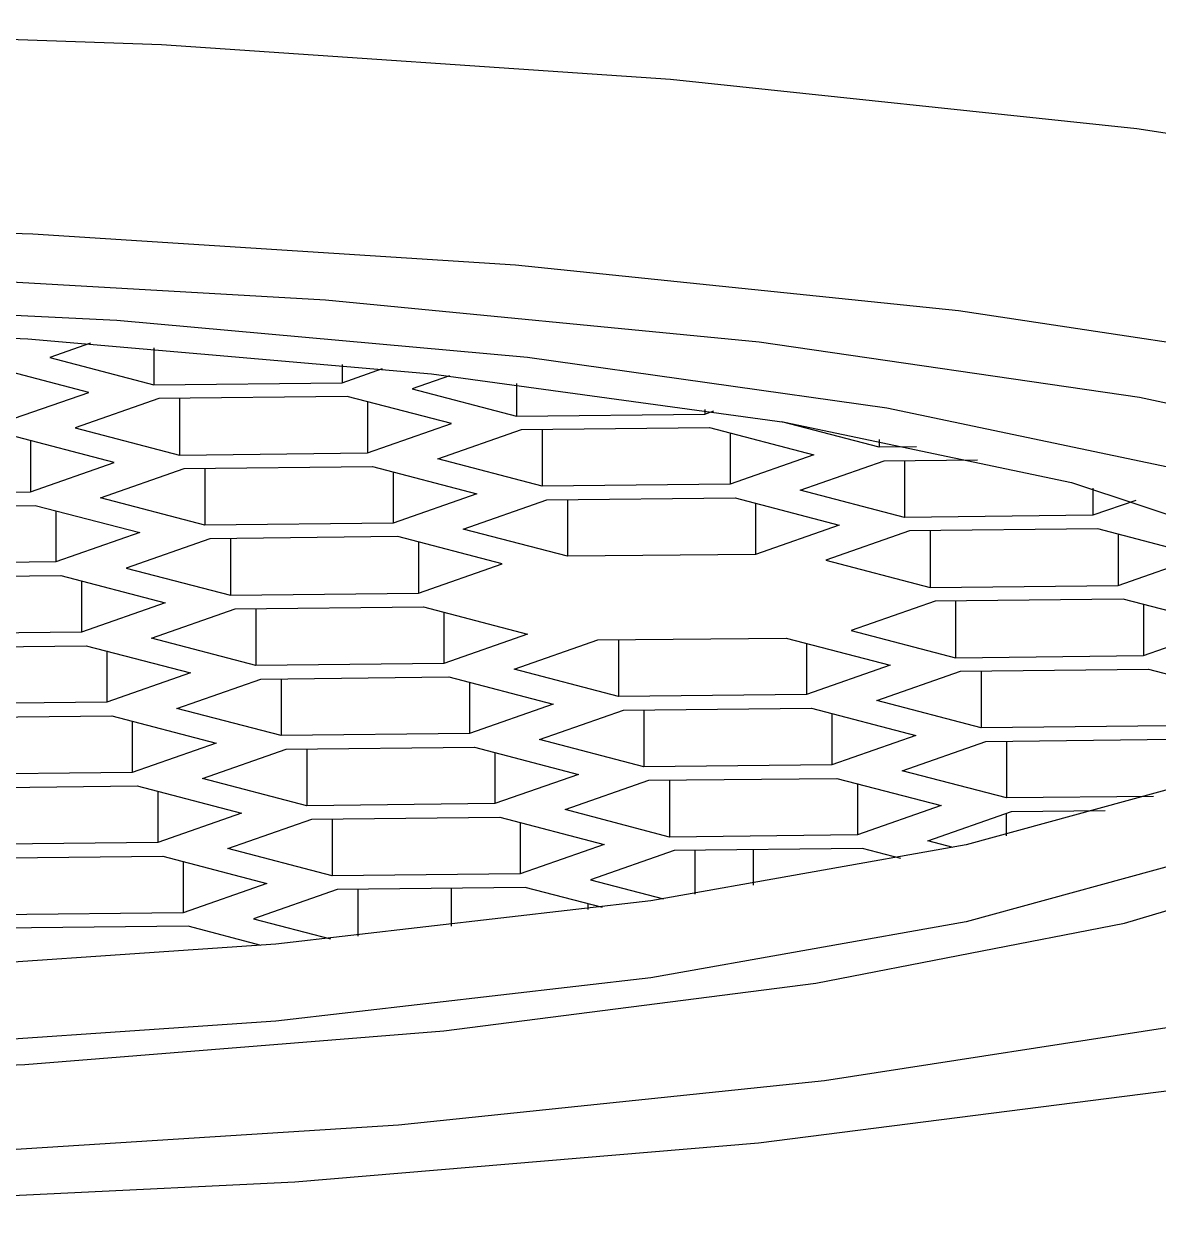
# Model space of a CAD drawing. Extents: x 14808 to 20058, y -13198 to -11680.
# Drawn here: x 19307.609 to 19308.695, y -12034.173 to -12033.034 of the extents above; entities that cross this region are included whole.
import ezdxf

# ---------------------------------------------------------------- set-up
doc = ezdxf.new("R2010")
doc.units = 0
doc.header["$LTSCALE"] = 7
doc.header["$MEASUREMENT"] = 0
doc.layers.add('Layer 5', color=7, linetype='CONTINUOUS')

# ---------------------------------------------------------------- blocks, each defined once
blk = doc.blocks.new('block 97')
at = {"layer": 'Layer 5', "color": 9, "lineweight": 25, "true_color": 0xc4c4c4}
blk.add_lwpolyline([(111.4468, 57.0019), (110.1418, 57.2857), (108.5729, 57.5262), (106.7869, 57.715), (104.8391, 57.848), (102.7886, 57.9196), (100.6974, 57.9286), (98.6296, 57.8742), (96.6473, 57.7584), (94.8104, 57.5841), (93.1761, 57.3574), (91.7932, 57.0852), (90.7032, 56.7752), (89.9404, 56.4369), (89.527, 56.0806), (89.4767, 55.7175), (89.7895, 55.3586), (90.0259, 55.2125)], dxfattribs=at)
blk = doc.blocks.new('block 99')
at = {"layer": 'Layer 5', "color": 9, "lineweight": 25, "true_color": 0xc4c4c4}
for points in [[(110.6144, 56.3376), (109.3797, 56.6043), (107.8907, 56.8289), (106.1944, 57.0039), (104.3457, 57.1231), (102.4048, 57.1831), (100.4328, 57.1817), (98.4932, 57.1197)], [(97.6195, 53.4899), (99.5219, 53.3997), (101.487, 53.37), (103.4507, 53.4017), (105.3496, 53.4941), (107.1239, 53.6436), (108.7155, 53.8455), (110.0742, 54.0935), (111.1553, 54.3801), (111.925, 54.6957), (112.3577, 55.0299), (112.4403, 55.3716), (112.1696, 55.7106), (111.5543, 56.0365), (110.6144, 56.3376)]]:
    blk.add_lwpolyline(points, dxfattribs=at)
blk = doc.blocks.new('block 100')
at = {"layer": 'Layer 5', "color": 9, "lineweight": 25, "true_color": 0xc4c4c4}
for points in [[(109.7814, 56.2412), (108.5832, 56.4975), (107.1273, 56.7097), (105.4668, 56.8703), (103.6609, 56.9736), (101.775, 57.0156), (99.8775, 56.995), (98.0371, 56.9123)], [(98.3272, 53.6305), (100.1813, 53.5575), (102.0816, 53.5471), (103.9592, 53.5988), (105.7458, 53.7118), (107.3774, 53.8813), (108.7954, 54.1011), (109.9475, 54.3636), (110.7922, 54.6599), (111.3, 54.9775), (111.4516, 55.3069), (111.2414, 55.6348), (110.6785, 55.9504), (109.7814, 56.2412)]]:
    blk.add_lwpolyline(points, dxfattribs=at)
blk = doc.blocks.new('block 101')
at = {"layer": 'Layer 5', "color": 9, "lineweight": 25, "true_color": 0xc4c4c4}
blk.add_lwpolyline([(108.7403, 56.2198), (107.6158, 56.4568), (106.2399, 56.6505), (104.6675, 56.7917), (102.9636, 56.8751), (101.1976, 56.8971), (99.442, 56.8572), (97.7691, 56.7566), (96.247, 56.5995), (94.9379, 56.3928), (93.8954, 56.144), (93.1623, 55.8643), (92.866, 55.6707)], dxfattribs=at)
blk = doc.blocks.new('block 102')
at = {"layer": 'Layer 5', "color": 9, "lineweight": 25, "true_color": 0xc4c4c4}
blk.add_lwpolyline([(92.9383, 55.0285), (93.0493, 54.9548), (93.7128, 54.6702), (94.6926, 54.4139), (95.9494, 54.1976), (97.4314, 54.0294), (99.0782, 53.9164), (100.8214, 53.8634), (102.5915, 53.8723), (104.3147, 53.9426), (105.9201, 54.0722), (107.3437, 54.2547), (108.5253, 54.4842), (109.4176, 54.7495), (109.6112, 54.8294)], dxfattribs=at)
blk = doc.blocks.new('block 104')
at = {"layer": 'Layer 5', "color": 9, "lineweight": 25, "true_color": 0xc4c4c4}
blk.add_lwpolyline([(97.6299, 56.6484), (99.2332, 56.7586), (100.9337, 56.8082), (102.657, 56.7958), (104.3271, 56.7214), (105.8726, 56.5884), (107.2245, 56.4024), (108.3234, 56.1716), (109.1227, 55.9063), (109.5871, 55.6176), (109.6953, 55.3186), (109.4438, 55.0223), (108.843, 54.7419), (107.919, 54.489), (106.7125, 54.2747), (105.2759, 54.1094), (103.6726, 53.9991), (101.9721, 53.9488), (100.2481, 53.9612), (98.578, 54.0356)], dxfattribs=at)
blk = doc.blocks.new('block 106')
at = {"layer": 'Layer 5', "color": 9, "lineweight": 25, "true_color": 0xc4c4c4}
blk.add_lwpolyline([(109.6574, 55.5239), (109.4438, 55.3179), (108.843, 55.0375), (107.919, 54.7846), (106.7125, 54.5703), (105.2759, 54.4043), (103.6726, 54.294), (101.9721, 54.2444), (100.2481, 54.2568), (98.578, 54.3312), (97.0332, 54.4642), (95.6813, 54.6502), (94.5817, 54.8811)], dxfattribs=at)
blk = doc.blocks.new('block 121')
at = {"layer": 'Layer 5', "color": 9, "lineweight": 25, "true_color": 0xc4c4c4}
blk.add_lwpolyline([(108.0933, 54.9114), (108.4516, 54.9155)], dxfattribs=at)
blk = doc.blocks.new('block 122')
at = {"layer": 'Layer 5', "color": 9, "lineweight": 25, "true_color": 0xc4c4c4}
blk.add_lwpolyline([(107.7722, 54.7991), (108.0933, 54.9114)], dxfattribs=at)
blk = doc.blocks.new('block 123')
at = {"layer": 'Layer 5', "color": 9, "lineweight": 25, "true_color": 0xc4c4c4}
blk.add_lwpolyline([(107.8701, 54.7736), (107.7722, 54.7991)], dxfattribs=at)
blk = doc.blocks.new('block 124')
at = {"layer": 'Layer 5', "color": 9, "lineweight": 25, "true_color": 0xc4c4c4}
blk.add_lwpolyline([(107.6689, 54.7322), (107.5221, 54.7701)], dxfattribs=at)
blk = doc.blocks.new('block 125')
at = {"layer": 'Layer 5', "color": 9, "lineweight": 25, "true_color": 0xc4c4c4}
blk.add_lwpolyline([(107.5221, 54.7701), (106.8021, 54.7625)], dxfattribs=at)
blk = doc.blocks.new('block 126')
at = {"layer": 'Layer 5', "color": 9, "lineweight": 25, "true_color": 0xc4c4c4}
blk.add_lwpolyline([(106.8021, 54.7625), (106.481, 54.6502)], dxfattribs=at)
blk = doc.blocks.new('block 127')
at = {"layer": 'Layer 5', "color": 9, "lineweight": 25, "true_color": 0xc4c4c4}
blk.add_lwpolyline([(106.481, 54.6502), (106.7608, 54.5772)], dxfattribs=at)
blk = doc.blocks.new('block 128')
at = {"layer": 'Layer 5', "color": 9, "lineweight": 25, "true_color": 0xc4c4c4}
blk.add_lwpolyline([(106.5265, 54.5441), (106.2316, 54.6213)], dxfattribs=at)
blk = doc.blocks.new('block 129')
at = {"layer": 'Layer 5', "color": 9, "lineweight": 25, "true_color": 0xc4c4c4}
blk.add_lwpolyline([(106.2316, 54.6213), (105.5109, 54.6137)], dxfattribs=at)
blk = doc.blocks.new('block 130')
at = {"layer": 'Layer 5', "color": 9, "lineweight": 25, "true_color": 0xc4c4c4}
blk.add_lwpolyline([(105.5109, 54.6137), (105.1905, 54.5014)], dxfattribs=at)
blk = doc.blocks.new('block 131')
at = {"layer": 'Layer 5', "color": 9, "lineweight": 25, "true_color": 0xc4c4c4}
blk.add_lwpolyline([(105.1905, 54.5014), (105.4854, 54.4242)], dxfattribs=at)
blk = doc.blocks.new('block 132')
at = {"layer": 'Layer 5', "color": 9, "lineweight": 25, "true_color": 0xc4c4c4}
blk.add_lwpolyline([(105.2201, 54.3994), (104.9404, 54.4725)], dxfattribs=at)
blk = doc.blocks.new('block 133')
at = {"layer": 'Layer 5', "color": 9, "lineweight": 25, "true_color": 0xc4c4c4}
blk.add_lwpolyline([(104.9404, 54.4725), (104.2203, 54.4649)], dxfattribs=at)
blk = doc.blocks.new('block 171')
at = {"layer": 'Layer 5', "color": 9, "lineweight": 25, "true_color": 0xc4c4c4}
blk.add_lwpolyline([(105.8416, 55.6962), (106.2405, 55.5914)], dxfattribs=at)
blk = doc.blocks.new('block 172')
at = {"layer": 'Layer 5', "color": 9, "lineweight": 25, "true_color": 0xc4c4c4}
blk.add_lwpolyline([(105.1209, 55.6879), (105.8416, 55.6962)], dxfattribs=at)
blk = doc.blocks.new('block 173')
at = {"layer": 'Layer 5', "color": 9, "lineweight": 25, "true_color": 0xc4c4c4}
blk.add_lwpolyline([(104.8005, 55.5756), (105.1209, 55.6879)], dxfattribs=at)
blk = doc.blocks.new('block 174')
at = {"layer": 'Layer 5', "color": 9, "lineweight": 25, "true_color": 0xc4c4c4}
blk.add_lwpolyline([(105.1994, 55.4715), (104.8005, 55.5756)], dxfattribs=at)
blk = doc.blocks.new('block 175')
at = {"layer": 'Layer 5', "color": 9, "lineweight": 25, "true_color": 0xc4c4c4}
blk.add_lwpolyline([(105.9201, 55.4791), (105.1994, 55.4715)], dxfattribs=at)
blk = doc.blocks.new('block 176')
at = {"layer": 'Layer 5', "color": 9, "lineweight": 25, "true_color": 0xc4c4c4}
blk.add_lwpolyline([(106.2405, 55.5914), (105.9201, 55.4791)], dxfattribs=at)
blk = doc.blocks.new('block 203')
at = {"layer": 'Layer 5', "color": 9, "lineweight": 25, "true_color": 0xc4c4c4}
blk.add_lwpolyline([(104.4339, 55.8677), (103.7139, 55.8595)], dxfattribs=at)
blk = doc.blocks.new('block 204')
at = {"layer": 'Layer 5', "color": 9, "lineweight": 25, "true_color": 0xc4c4c4}
blk.add_lwpolyline([(104.755, 55.98), (104.4339, 55.8677)], dxfattribs=at)
blk = doc.blocks.new('block 205')
at = {"layer": 'Layer 5', "color": 9, "lineweight": 25, "true_color": 0xc4c4c4}
blk.add_lwpolyline([(104.3554, 56.0841), (104.755, 55.98)], dxfattribs=at)
blk = doc.blocks.new('block 206')
at = {"layer": 'Layer 5', "color": 9, "lineweight": 25, "true_color": 0xc4c4c4}
blk.add_lwpolyline([(103.6354, 56.0765), (104.3554, 56.0841)], dxfattribs=at)
blk = doc.blocks.new('block 207')
at = {"layer": 'Layer 5', "color": 9, "lineweight": 25, "true_color": 0xc4c4c4}
blk.add_lwpolyline([(104.6055, 56.113), (104.9259, 56.2253)], dxfattribs=at)
blk = doc.blocks.new('block 208')
at = {"layer": 'Layer 5', "color": 9, "lineweight": 25, "true_color": 0xc4c4c4}
blk.add_lwpolyline([(105.0044, 56.009), (104.6055, 56.113)], dxfattribs=at)
blk = doc.blocks.new('block 209')
at = {"layer": 'Layer 5', "color": 9, "lineweight": 25, "true_color": 0xc4c4c4}
blk.add_lwpolyline([(105.7252, 56.0166), (105.0044, 56.009)], dxfattribs=at)
blk = doc.blocks.new('block 210')
at = {"layer": 'Layer 5', "color": 9, "lineweight": 25, "true_color": 0xc4c4c4}
blk.add_lwpolyline([(106.0456, 56.1289), (105.7252, 56.0166)], dxfattribs=at)
blk = doc.blocks.new('block 211')
at = {"layer": 'Layer 5', "color": 9, "lineweight": 25, "true_color": 0xc4c4c4}
blk.add_lwpolyline([(105.6466, 56.2329), (106.0456, 56.1289)], dxfattribs=at)
blk = doc.blocks.new('block 212')
at = {"layer": 'Layer 5', "color": 9, "lineweight": 25, "true_color": 0xc4c4c4}
blk.add_lwpolyline([(104.9259, 56.2253), (105.6466, 56.2329)], dxfattribs=at)
blk = doc.blocks.new('block 213')
at = {"layer": 'Layer 5', "color": 9, "lineweight": 25, "true_color": 0xc4c4c4}
blk.add_lwpolyline([(105.896, 56.2619), (106.2171, 56.3742)], dxfattribs=at)
blk = doc.blocks.new('block 214')
at = {"layer": 'Layer 5', "color": 9, "lineweight": 25, "true_color": 0xc4c4c4}
blk.add_lwpolyline([(106.2957, 56.1578), (105.896, 56.2619)], dxfattribs=at)
blk = doc.blocks.new('block 215')
at = {"layer": 'Layer 5', "color": 9, "lineweight": 25, "true_color": 0xc4c4c4}
blk.add_lwpolyline([(107.0157, 56.1654), (106.2957, 56.1578)], dxfattribs=at)
blk = doc.blocks.new('block 216')
at = {"layer": 'Layer 5', "color": 9, "lineweight": 25, "true_color": 0xc4c4c4}
blk.add_lwpolyline([(107.3368, 56.2777), (107.0157, 56.1654)], dxfattribs=at)
blk = doc.blocks.new('block 217')
at = {"layer": 'Layer 5', "color": 9, "lineweight": 25, "true_color": 0xc4c4c4}
blk.add_lwpolyline([(106.9371, 56.3824), (107.3368, 56.2777)], dxfattribs=at)
blk = doc.blocks.new('block 218')
at = {"layer": 'Layer 5', "color": 9, "lineweight": 25, "true_color": 0xc4c4c4}
blk.add_lwpolyline([(106.2171, 56.3742), (106.9371, 56.3824)], dxfattribs=at)
blk = doc.blocks.new('block 219')
at = {"layer": 'Layer 5', "color": 9, "lineweight": 25, "true_color": 0xc4c4c4}
blk.add_lwpolyline([(107.2844, 56.1427), (107.6055, 56.255)], dxfattribs=at)
blk = doc.blocks.new('block 220')
at = {"layer": 'Layer 5', "color": 9, "lineweight": 25, "true_color": 0xc4c4c4}
blk.add_lwpolyline([(107.684, 56.0379), (107.2844, 56.1427)], dxfattribs=at)
blk = doc.blocks.new('block 221')
at = {"layer": 'Layer 5', "color": 9, "lineweight": 25, "true_color": 0xc4c4c4}
blk.add_lwpolyline([(108.4041, 56.0462), (107.684, 56.0379)], dxfattribs=at)
blk = doc.blocks.new('block 222')
at = {"layer": 'Layer 5', "color": 9, "lineweight": 25, "true_color": 0xc4c4c4}
blk.add_lwpolyline([(108.5687, 56.1034), (108.4041, 56.0462)], dxfattribs=at)
blk = doc.blocks.new('block 223')
at = {"layer": 'Layer 5', "color": 9, "lineweight": 25, "true_color": 0xc4c4c4}
blk.add_lwpolyline([(107.6055, 56.255), (107.9631, 56.2584)], dxfattribs=at)
blk = doc.blocks.new('block 224')
at = {"layer": 'Layer 5', "color": 9, "lineweight": 25, "true_color": 0xc4c4c4}
blk.add_lwpolyline([(105.9939, 55.9931), (106.3143, 56.1054)], dxfattribs=at)
blk = doc.blocks.new('block 225')
at = {"layer": 'Layer 5', "color": 9, "lineweight": 25, "true_color": 0xc4c4c4}
blk.add_lwpolyline([(106.3928, 55.8891), (105.9939, 55.9931)], dxfattribs=at)
blk = doc.blocks.new('block 226')
at = {"layer": 'Layer 5', "color": 9, "lineweight": 25, "true_color": 0xc4c4c4}
blk.add_lwpolyline([(107.1135, 55.8967), (106.3928, 55.8891)], dxfattribs=at)
blk = doc.blocks.new('block 227')
at = {"layer": 'Layer 5', "color": 9, "lineweight": 25, "true_color": 0xc4c4c4}
blk.add_lwpolyline([(107.4339, 56.009), (107.1135, 55.8967)], dxfattribs=at)
blk = doc.blocks.new('block 228')
at = {"layer": 'Layer 5', "color": 9, "lineweight": 25, "true_color": 0xc4c4c4}
blk.add_lwpolyline([(107.035, 56.1137), (107.4339, 56.009)], dxfattribs=at)
blk = doc.blocks.new('block 229')
at = {"layer": 'Layer 5', "color": 9, "lineweight": 25, "true_color": 0xc4c4c4}
blk.add_lwpolyline([(106.3143, 56.1054), (107.035, 56.1137)], dxfattribs=at)
blk = doc.blocks.new('block 230')
at = {"layer": 'Layer 5', "color": 9, "lineweight": 25, "true_color": 0xc4c4c4}
blk.add_lwpolyline([(107.5772, 55.3365), (107.8976, 55.4488)], dxfattribs=at)
blk = doc.blocks.new('block 231')
at = {"layer": 'Layer 5', "color": 9, "lineweight": 25, "true_color": 0xc4c4c4}
blk.add_lwpolyline([(107.9769, 55.2325), (107.5772, 55.3365)], dxfattribs=at)
blk = doc.blocks.new('block 232')
at = {"layer": 'Layer 5', "color": 9, "lineweight": 25, "true_color": 0xc4c4c4}
blk.add_lwpolyline([(108.6969, 55.24), (107.9769, 55.2325)], dxfattribs=at)
blk = doc.blocks.new('block 234')
at = {"layer": 'Layer 5', "color": 9, "lineweight": 25, "true_color": 0xc4c4c4}
blk.add_lwpolyline([(108.6183, 55.4564), (109.018, 55.3523)], dxfattribs=at)
blk = doc.blocks.new('block 235')
at = {"layer": 'Layer 5', "color": 9, "lineweight": 25, "true_color": 0xc4c4c4}
blk.add_lwpolyline([(107.8976, 55.4488), (108.6183, 55.4564)], dxfattribs=at)
blk = doc.blocks.new('block 236')
at = {"layer": 'Layer 5', "color": 9, "lineweight": 25, "true_color": 0xc4c4c4}
blk.add_lwpolyline([(106.1889, 55.4564), (106.5093, 55.5687)], dxfattribs=at)
blk = doc.blocks.new('block 237')
at = {"layer": 'Layer 5', "color": 9, "lineweight": 25, "true_color": 0xc4c4c4}
blk.add_lwpolyline([(106.5878, 55.3517), (106.1889, 55.4564)], dxfattribs=at)
blk = doc.blocks.new('block 238')
at = {"layer": 'Layer 5', "color": 9, "lineweight": 25, "true_color": 0xc4c4c4}
blk.add_lwpolyline([(107.3085, 55.3599), (106.5878, 55.3517)], dxfattribs=at)
blk = doc.blocks.new('block 239')
at = {"layer": 'Layer 5', "color": 9, "lineweight": 25, "true_color": 0xc4c4c4}
blk.add_lwpolyline([(107.6289, 55.4722), (107.3085, 55.3599)], dxfattribs=at)
blk = doc.blocks.new('block 240')
at = {"layer": 'Layer 5', "color": 9, "lineweight": 25, "true_color": 0xc4c4c4}
blk.add_lwpolyline([(107.23, 55.5763), (107.6289, 55.4722)], dxfattribs=at)
blk = doc.blocks.new('block 241')
at = {"layer": 'Layer 5', "color": 9, "lineweight": 25, "true_color": 0xc4c4c4}
blk.add_lwpolyline([(106.5093, 55.5687), (107.23, 55.5763)], dxfattribs=at)
blk = doc.blocks.new('block 244')
at = {"layer": 'Layer 5', "color": 9, "lineweight": 25, "true_color": 0xc4c4c4}
blk.add_lwpolyline([(104.5318, 55.599), (103.8111, 55.5907)], dxfattribs=at)
blk = doc.blocks.new('block 245')
at = {"layer": 'Layer 5', "color": 9, "lineweight": 25, "true_color": 0xc4c4c4}
blk.add_lwpolyline([(104.8522, 55.7113), (104.5318, 55.599)], dxfattribs=at)
blk = doc.blocks.new('block 246')
at = {"layer": 'Layer 5', "color": 9, "lineweight": 25, "true_color": 0xc4c4c4}
blk.add_lwpolyline([(104.4532, 55.8154), (104.8522, 55.7113)], dxfattribs=at)
blk = doc.blocks.new('block 247')
at = {"layer": 'Layer 5', "color": 9, "lineweight": 25, "true_color": 0xc4c4c4}
blk.add_lwpolyline([(103.7325, 55.8078), (104.4532, 55.8154)], dxfattribs=at)
blk = doc.blocks.new('block 248')
at = {"layer": 'Layer 5', "color": 9, "lineweight": 25, "true_color": 0xc4c4c4}
blk.add_lwpolyline([(107.6744, 55.0678), (107.9955, 55.1801)], dxfattribs=at)
blk = doc.blocks.new('block 249')
at = {"layer": 'Layer 5', "color": 9, "lineweight": 25, "true_color": 0xc4c4c4}
blk.add_lwpolyline([(108.074, 54.9637), (107.6744, 55.0678)], dxfattribs=at)
blk = doc.blocks.new('block 250')
at = {"layer": 'Layer 5', "color": 9, "lineweight": 25, "true_color": 0xc4c4c4}
blk.add_lwpolyline([(108.637, 54.9699), (108.074, 54.9637)], dxfattribs=at)
blk = doc.blocks.new('block 252')
at = {"layer": 'Layer 5', "color": 9, "lineweight": 25, "true_color": 0xc4c4c4}
blk.add_lwpolyline([(107.9955, 55.1801), (108.7155, 55.1884)], dxfattribs=at)
blk = doc.blocks.new('block 253')
at = {"layer": 'Layer 5', "color": 9, "lineweight": 25, "true_color": 0xc4c4c4}
blk.add_lwpolyline([(106.286, 55.1877), (106.6071, 55.3)], dxfattribs=at)
blk = doc.blocks.new('block 254')
at = {"layer": 'Layer 5', "color": 9, "lineweight": 25, "true_color": 0xc4c4c4}
blk.add_lwpolyline([(106.6856, 55.0829), (106.286, 55.1877)], dxfattribs=at)
blk = doc.blocks.new('block 255')
at = {"layer": 'Layer 5', "color": 9, "lineweight": 25, "true_color": 0xc4c4c4}
blk.add_lwpolyline([(107.4057, 55.0912), (106.6856, 55.0829)], dxfattribs=at)
blk = doc.blocks.new('block 256')
at = {"layer": 'Layer 5', "color": 9, "lineweight": 25, "true_color": 0xc4c4c4}
blk.add_lwpolyline([(107.7268, 55.2035), (107.4057, 55.0912)], dxfattribs=at)
blk = doc.blocks.new('block 257')
at = {"layer": 'Layer 5', "color": 9, "lineweight": 25, "true_color": 0xc4c4c4}
blk.add_lwpolyline([(107.3271, 55.3076), (107.7268, 55.2035)], dxfattribs=at)
blk = doc.blocks.new('block 258')
at = {"layer": 'Layer 5', "color": 9, "lineweight": 25, "true_color": 0xc4c4c4}
blk.add_lwpolyline([(106.6071, 55.3), (107.3271, 55.3076)], dxfattribs=at)
blk = doc.blocks.new('block 259')
at = {"layer": 'Layer 5', "color": 9, "lineweight": 25, "true_color": 0xc4c4c4}
blk.add_lwpolyline([(104.8976, 55.3069), (105.2187, 55.4192)], dxfattribs=at)
blk = doc.blocks.new('block 260')
at = {"layer": 'Layer 5', "color": 9, "lineweight": 25, "true_color": 0xc4c4c4}
blk.add_lwpolyline([(105.2973, 55.2028), (104.8976, 55.3069)], dxfattribs=at)
blk = doc.blocks.new('block 261')
at = {"layer": 'Layer 5', "color": 9, "lineweight": 25, "true_color": 0xc4c4c4}
blk.add_lwpolyline([(106.0173, 55.2104), (105.2973, 55.2028)], dxfattribs=at)
blk = doc.blocks.new('block 262')
at = {"layer": 'Layer 5', "color": 9, "lineweight": 25, "true_color": 0xc4c4c4}
blk.add_lwpolyline([(106.3384, 55.3227), (106.0173, 55.2104)], dxfattribs=at)
blk = doc.blocks.new('block 263')
at = {"layer": 'Layer 5', "color": 9, "lineweight": 25, "true_color": 0xc4c4c4}
blk.add_lwpolyline([(105.9388, 55.4275), (106.3384, 55.3227)], dxfattribs=at)
blk = doc.blocks.new('block 264')
at = {"layer": 'Layer 5', "color": 9, "lineweight": 25, "true_color": 0xc4c4c4}
blk.add_lwpolyline([(105.2187, 55.4192), (105.9388, 55.4275)], dxfattribs=at)
blk = doc.blocks.new('block 267')
at = {"layer": 'Layer 5', "color": 9, "lineweight": 25, "true_color": 0xc4c4c4}
blk.add_lwpolyline([(104.6289, 55.3303), (103.9089, 55.3227)], dxfattribs=at)
blk = doc.blocks.new('block 268')
at = {"layer": 'Layer 5', "color": 9, "lineweight": 25, "true_color": 0xc4c4c4}
blk.add_lwpolyline([(104.95, 55.4426), (104.6289, 55.3303)], dxfattribs=at)
blk = doc.blocks.new('block 269')
at = {"layer": 'Layer 5', "color": 9, "lineweight": 25, "true_color": 0xc4c4c4}
blk.add_lwpolyline([(104.5504, 55.5467), (104.95, 55.4426)], dxfattribs=at)
blk = doc.blocks.new('block 270')
at = {"layer": 'Layer 5', "color": 9, "lineweight": 25, "true_color": 0xc4c4c4}
blk.add_lwpolyline([(103.8304, 55.5391), (104.5504, 55.5467)], dxfattribs=at)
blk = doc.blocks.new('block 277')
at = {"layer": 'Layer 5', "color": 9, "lineweight": 25, "true_color": 0xc4c4c4}
blk.add_lwpolyline([(106.3839, 54.919), (106.7043, 55.0313)], dxfattribs=at)
blk = doc.blocks.new('block 278')
at = {"layer": 'Layer 5', "color": 9, "lineweight": 25, "true_color": 0xc4c4c4}
blk.add_lwpolyline([(106.7835, 54.8142), (106.3839, 54.919)], dxfattribs=at)
blk = doc.blocks.new('block 279')
at = {"layer": 'Layer 5', "color": 9, "lineweight": 25, "true_color": 0xc4c4c4}
blk.add_lwpolyline([(107.5035, 54.8225), (106.7835, 54.8142)], dxfattribs=at)
blk = doc.blocks.new('block 280')
at = {"layer": 'Layer 5', "color": 9, "lineweight": 25, "true_color": 0xc4c4c4}
blk.add_lwpolyline([(107.8239, 54.9348), (107.5035, 54.8225)], dxfattribs=at)
blk = doc.blocks.new('block 281')
at = {"layer": 'Layer 5', "color": 9, "lineweight": 25, "true_color": 0xc4c4c4}
blk.add_lwpolyline([(107.425, 55.0388), (107.8239, 54.9348)], dxfattribs=at)
blk = doc.blocks.new('block 282')
at = {"layer": 'Layer 5', "color": 9, "lineweight": 25, "true_color": 0xc4c4c4}
blk.add_lwpolyline([(106.7043, 55.0313), (107.425, 55.0388)], dxfattribs=at)
blk = doc.blocks.new('block 283')
at = {"layer": 'Layer 5', "color": 9, "lineweight": 25, "true_color": 0xc4c4c4}
blk.add_lwpolyline([(104.9955, 55.0388), (105.3159, 55.1512)], dxfattribs=at)
blk = doc.blocks.new('block 284')
at = {"layer": 'Layer 5', "color": 9, "lineweight": 25, "true_color": 0xc4c4c4}
blk.add_lwpolyline([(105.3944, 54.9341), (104.9955, 55.0388)], dxfattribs=at)
blk = doc.blocks.new('block 285')
at = {"layer": 'Layer 5', "color": 9, "lineweight": 25, "true_color": 0xc4c4c4}
blk.add_lwpolyline([(106.1151, 54.9424), (105.3944, 54.9341)], dxfattribs=at)
blk = doc.blocks.new('block 286')
at = {"layer": 'Layer 5', "color": 9, "lineweight": 25, "true_color": 0xc4c4c4}
blk.add_lwpolyline([(106.4355, 55.054), (106.1151, 54.9424)], dxfattribs=at)
blk = doc.blocks.new('block 287')
at = {"layer": 'Layer 5', "color": 9, "lineweight": 25, "true_color": 0xc4c4c4}
blk.add_lwpolyline([(106.0366, 55.1587), (106.4355, 55.054)], dxfattribs=at)
blk = doc.blocks.new('block 288')
at = {"layer": 'Layer 5', "color": 9, "lineweight": 25, "true_color": 0xc4c4c4}
blk.add_lwpolyline([(105.3159, 55.1512), (106.0366, 55.1587)], dxfattribs=at)
blk = doc.blocks.new('block 291')
at = {"layer": 'Layer 5', "color": 9, "lineweight": 25, "true_color": 0xc4c4c4}
blk.add_lwpolyline([(104.7268, 55.0616), (104.0061, 55.054)], dxfattribs=at)
blk = doc.blocks.new('block 292')
at = {"layer": 'Layer 5', "color": 9, "lineweight": 25, "true_color": 0xc4c4c4}
blk.add_lwpolyline([(105.0472, 55.1739), (104.7268, 55.0616)], dxfattribs=at)
blk = doc.blocks.new('block 293')
at = {"layer": 'Layer 5', "color": 9, "lineweight": 25, "true_color": 0xc4c4c4}
blk.add_lwpolyline([(104.6482, 55.2786), (105.0472, 55.1739)], dxfattribs=at)
blk = doc.blocks.new('block 294')
at = {"layer": 'Layer 5', "color": 9, "lineweight": 25, "true_color": 0xc4c4c4}
blk.add_lwpolyline([(103.9275, 55.2704), (104.6482, 55.2786)], dxfattribs=at)
blk = doc.blocks.new('block 307')
at = {"layer": 'Layer 5', "color": 9, "lineweight": 25, "true_color": 0xc4c4c4}
blk.add_lwpolyline([(105.0926, 54.7701), (105.4137, 54.8824)], dxfattribs=at)
blk = doc.blocks.new('block 308')
at = {"layer": 'Layer 5', "color": 9, "lineweight": 25, "true_color": 0xc4c4c4}
blk.add_lwpolyline([(105.4923, 54.6654), (105.0926, 54.7701)], dxfattribs=at)
blk = doc.blocks.new('block 309')
at = {"layer": 'Layer 5', "color": 9, "lineweight": 25, "true_color": 0xc4c4c4}
blk.add_lwpolyline([(106.2123, 54.6737), (105.4923, 54.6654)], dxfattribs=at)
blk = doc.blocks.new('block 310')
at = {"layer": 'Layer 5', "color": 9, "lineweight": 25, "true_color": 0xc4c4c4}
blk.add_lwpolyline([(106.5334, 54.786), (106.2123, 54.6737)], dxfattribs=at)
blk = doc.blocks.new('block 311')
at = {"layer": 'Layer 5', "color": 9, "lineweight": 25, "true_color": 0xc4c4c4}
blk.add_lwpolyline([(106.1337, 54.89), (106.5334, 54.786)], dxfattribs=at)
blk = doc.blocks.new('block 312')
at = {"layer": 'Layer 5', "color": 9, "lineweight": 25, "true_color": 0xc4c4c4}
blk.add_lwpolyline([(105.4137, 54.8824), (106.1337, 54.89)], dxfattribs=at)
blk = doc.blocks.new('block 315')
at = {"layer": 'Layer 5', "color": 9, "lineweight": 25, "true_color": 0xc4c4c4}
blk.add_lwpolyline([(104.8239, 54.7929), (104.1039, 54.7853)], dxfattribs=at)
blk = doc.blocks.new('block 316')
at = {"layer": 'Layer 5', "color": 9, "lineweight": 25, "true_color": 0xc4c4c4}
blk.add_lwpolyline([(105.145, 54.9052), (104.8239, 54.7929)], dxfattribs=at)
blk = doc.blocks.new('block 317')
at = {"layer": 'Layer 5', "color": 9, "lineweight": 25, "true_color": 0xc4c4c4}
blk.add_lwpolyline([(104.7454, 55.0099), (105.145, 54.9052)], dxfattribs=at)
blk = doc.blocks.new('block 318')
at = {"layer": 'Layer 5', "color": 9, "lineweight": 25, "true_color": 0xc4c4c4}
blk.add_lwpolyline([(104.0253, 55.0016), (104.7454, 55.0099)], dxfattribs=at)
blk = doc.blocks.new('block 339')
at = {"layer": 'Layer 5', "color": 9, "lineweight": 25, "true_color": 0xc4c4c4}
blk.add_lwpolyline([(104.9218, 54.5241), (104.201, 54.5166)], dxfattribs=at)
blk = doc.blocks.new('block 340')
at = {"layer": 'Layer 5', "color": 9, "lineweight": 25, "true_color": 0xc4c4c4}
blk.add_lwpolyline([(105.2422, 54.6365), (104.9218, 54.5241)], dxfattribs=at)
blk = doc.blocks.new('block 341')
at = {"layer": 'Layer 5', "color": 9, "lineweight": 25, "true_color": 0xc4c4c4}
blk.add_lwpolyline([(104.8432, 54.7412), (105.2422, 54.6365)], dxfattribs=at)
blk = doc.blocks.new('block 342')
at = {"layer": 'Layer 5', "color": 9, "lineweight": 25, "true_color": 0xc4c4c4}
blk.add_lwpolyline([(104.1225, 54.7329), (104.8432, 54.7412)], dxfattribs=at)
blk = doc.blocks.new('block 471')
at = {"layer": 'Layer 5', "color": 9, "lineweight": 25, "true_color": 0xc4c4c4}
blk.add_lwpolyline([(104.5669, 56.7049), (104.4105, 56.6505)], dxfattribs=at)
blk = doc.blocks.new('block 472')
at = {"layer": 'Layer 5', "color": 9, "lineweight": 25, "true_color": 0xc4c4c4}
blk.add_lwpolyline([(104.4105, 56.6505), (104.8095, 56.5457)], dxfattribs=at)
blk = doc.blocks.new('block 473')
at = {"layer": 'Layer 5', "color": 9, "lineweight": 25, "true_color": 0xc4c4c4}
blk.add_lwpolyline([(104.8095, 56.5457), (105.5302, 56.554)], dxfattribs=at)
blk = doc.blocks.new('block 474')
at = {"layer": 'Layer 5', "color": 9, "lineweight": 25, "true_color": 0xc4c4c4}
blk.add_lwpolyline([(105.5302, 56.554), (105.6852, 56.6084)], dxfattribs=at)
blk = doc.blocks.new('block 478')
at = {"layer": 'Layer 5', "color": 9, "lineweight": 25, "true_color": 0xc4c4c4}
blk.add_lwpolyline([(104.2389, 56.4052), (104.56, 56.5168)], dxfattribs=at)
blk = doc.blocks.new('block 479')
at = {"layer": 'Layer 5', "color": 9, "lineweight": 25, "true_color": 0xc4c4c4}
blk.add_lwpolyline([(104.56, 56.5168), (104.1604, 56.6215)], dxfattribs=at)
blk = doc.blocks.new('block 523')
at = {"layer": 'Layer 5', "color": 9, "lineweight": 25, "true_color": 0xc4c4c4}
blk.add_lwpolyline([(105.9415, 56.5809), (105.7989, 56.5306)], dxfattribs=at)
blk = doc.blocks.new('block 524')
at = {"layer": 'Layer 5', "color": 9, "lineweight": 25, "true_color": 0xc4c4c4}
blk.add_lwpolyline([(105.7989, 56.5306), (106.1978, 56.4265)], dxfattribs=at)
blk = doc.blocks.new('block 525')
at = {"layer": 'Layer 5', "color": 9, "lineweight": 25, "true_color": 0xc4c4c4}
blk.add_lwpolyline([(106.1978, 56.4265), (106.9185, 56.4341)], dxfattribs=at)
blk = doc.blocks.new('block 526')
at = {"layer": 'Layer 5', "color": 9, "lineweight": 25, "true_color": 0xc4c4c4}
blk.add_lwpolyline([(106.9185, 56.4341), (106.953, 56.4465)], dxfattribs=at)
blk = doc.blocks.new('block 527')
at = {"layer": 'Layer 5', "color": 9, "lineweight": 25, "true_color": 0xc4c4c4}
blk.add_lwpolyline([(104.8287, 56.4941), (104.5077, 56.3817)], dxfattribs=at)
blk = doc.blocks.new('block 528')
at = {"layer": 'Layer 5', "color": 9, "lineweight": 25, "true_color": 0xc4c4c4}
blk.add_lwpolyline([(104.5077, 56.3817), (104.9073, 56.277)], dxfattribs=at)
blk = doc.blocks.new('block 529')
at = {"layer": 'Layer 5', "color": 9, "lineweight": 25, "true_color": 0xc4c4c4}
blk.add_lwpolyline([(104.9073, 56.277), (105.6273, 56.2853)], dxfattribs=at)
blk = doc.blocks.new('block 530')
at = {"layer": 'Layer 5', "color": 9, "lineweight": 25, "true_color": 0xc4c4c4}
blk.add_lwpolyline([(105.6273, 56.2853), (105.9484, 56.3976)], dxfattribs=at)
blk = doc.blocks.new('block 531')
at = {"layer": 'Layer 5', "color": 9, "lineweight": 25, "true_color": 0xc4c4c4}
blk.add_lwpolyline([(105.9484, 56.3976), (105.5488, 56.5016)], dxfattribs=at)
blk = doc.blocks.new('block 532')
at = {"layer": 'Layer 5', "color": 9, "lineweight": 25, "true_color": 0xc4c4c4}
blk.add_lwpolyline([(105.5488, 56.5016), (104.8287, 56.4941)], dxfattribs=at)
blk = doc.blocks.new('block 535')
at = {"layer": 'Layer 5', "color": 9, "lineweight": 25, "true_color": 0xc4c4c4}
blk.add_lwpolyline([(103.6161, 56.1282), (104.3368, 56.1365)], dxfattribs=at)
blk = doc.blocks.new('block 536')
at = {"layer": 'Layer 5', "color": 9, "lineweight": 25, "true_color": 0xc4c4c4}
blk.add_lwpolyline([(104.3368, 56.1365), (104.6572, 56.2488)], dxfattribs=at)
blk = doc.blocks.new('block 537')
at = {"layer": 'Layer 5', "color": 9, "lineweight": 25, "true_color": 0xc4c4c4}
blk.add_lwpolyline([(104.6572, 56.2488), (104.2575, 56.3528)], dxfattribs=at)
blk = doc.blocks.new('block 591')
at = {"layer": 'Layer 5', "color": 9, "lineweight": 25, "true_color": 0xc4c4c4}
blk.add_lwpolyline([(107.7819, 55.7692), (108.5019, 55.7775)], dxfattribs=at)
blk = doc.blocks.new('block 592')
at = {"layer": 'Layer 5', "color": 9, "lineweight": 25, "true_color": 0xc4c4c4}
blk.add_lwpolyline([(108.5019, 55.7775), (108.8223, 55.8898)], dxfattribs=at)
blk = doc.blocks.new('block 593')
at = {"layer": 'Layer 5', "color": 9, "lineweight": 25, "true_color": 0xc4c4c4}
blk.add_lwpolyline([(108.8223, 55.8898), (108.4234, 55.9938)], dxfattribs=at)
blk = doc.blocks.new('block 594')
at = {"layer": 'Layer 5', "color": 9, "lineweight": 25, "true_color": 0xc4c4c4}
blk.add_lwpolyline([(108.4234, 55.9938), (107.7026, 55.9862)], dxfattribs=at)
blk = doc.blocks.new('block 595')
at = {"layer": 'Layer 5', "color": 9, "lineweight": 25, "true_color": 0xc4c4c4}
blk.add_lwpolyline([(107.7026, 55.9862), (107.3822, 55.8739)], dxfattribs=at)
blk = doc.blocks.new('block 596')
at = {"layer": 'Layer 5', "color": 9, "lineweight": 25, "true_color": 0xc4c4c4}
blk.add_lwpolyline([(107.3822, 55.8739), (107.7819, 55.7692)], dxfattribs=at)
blk = doc.blocks.new('block 601')
at = {"layer": 'Layer 5', "color": 9, "lineweight": 25, "true_color": 0xc4c4c4}
blk.add_lwpolyline([(108.9201, 55.6211), (108.5205, 55.7251)], dxfattribs=at)
blk = doc.blocks.new('block 602')
at = {"layer": 'Layer 5', "color": 9, "lineweight": 25, "true_color": 0xc4c4c4}
blk.add_lwpolyline([(108.5205, 55.7251), (107.8005, 55.7175)], dxfattribs=at)
blk = doc.blocks.new('block 603')
at = {"layer": 'Layer 5', "color": 9, "lineweight": 25, "true_color": 0xc4c4c4}
blk.add_lwpolyline([(107.8005, 55.7175), (107.4794, 55.6052)], dxfattribs=at)
blk = doc.blocks.new('block 604')
at = {"layer": 'Layer 5', "color": 9, "lineweight": 25, "true_color": 0xc4c4c4}
blk.add_lwpolyline([(107.4794, 55.6052), (107.879, 55.5005)], dxfattribs=at)
blk = doc.blocks.new('block 605')
at = {"layer": 'Layer 5', "color": 9, "lineweight": 25, "true_color": 0xc4c4c4}
blk.add_lwpolyline([(107.879, 55.5005), (108.5991, 55.5088)], dxfattribs=at)
blk = doc.blocks.new('block 606')
at = {"layer": 'Layer 5', "color": 9, "lineweight": 25, "true_color": 0xc4c4c4}
blk.add_lwpolyline([(108.5991, 55.5088), (108.9201, 55.6211)], dxfattribs=at)
blk = doc.blocks.new('block 619')
at = {"layer": 'Layer 5', "color": 9, "lineweight": 25, "true_color": 0xc4c4c4}
blk.add_lwpolyline([(105.8223, 55.7478), (106.1434, 55.8602)], dxfattribs=at)
blk = doc.blocks.new('block 620')
at = {"layer": 'Layer 5', "color": 9, "lineweight": 25, "true_color": 0xc4c4c4}
blk.add_lwpolyline([(106.1434, 55.8602), (105.7438, 55.9649)], dxfattribs=at)
blk = doc.blocks.new('block 621')
at = {"layer": 'Layer 5', "color": 9, "lineweight": 25, "true_color": 0xc4c4c4}
blk.add_lwpolyline([(105.7438, 55.9649), (105.0237, 55.9566)], dxfattribs=at)
blk = doc.blocks.new('block 622')
at = {"layer": 'Layer 5', "color": 9, "lineweight": 25, "true_color": 0xc4c4c4}
blk.add_lwpolyline([(105.0237, 55.9566), (104.7027, 55.8443)], dxfattribs=at)
blk = doc.blocks.new('block 623')
at = {"layer": 'Layer 5', "color": 9, "lineweight": 25, "true_color": 0xc4c4c4}
blk.add_lwpolyline([(104.7027, 55.8443), (105.1023, 55.7403)], dxfattribs=at)
blk = doc.blocks.new('block 624')
at = {"layer": 'Layer 5', "color": 9, "lineweight": 25, "true_color": 0xc4c4c4}
blk.add_lwpolyline([(105.1023, 55.7403), (105.8223, 55.7478)], dxfattribs=at)
blk = doc.blocks.new('block 654')
at = {"layer": 'Layer 5', "color": 9, "lineweight": 25, "true_color": 0xc4c4c4}
blk.add_lwpolyline([(107.5862, 56.3066), (107.2141, 56.4038)], dxfattribs=at)
blk = doc.blocks.new('block 655')
at = {"layer": 'Layer 5', "color": 9, "lineweight": 25, "true_color": 0xc4c4c4}
blk.add_lwpolyline([(107.7295, 56.308), (107.5862, 56.3066)], dxfattribs=at)
blk = doc.blocks.new('block 666')
at = {"layer": 'Layer 5', "color": 9, "lineweight": 25, "true_color": 0xc4c4c4}
blk.add_lwpolyline([(105.5302, 56.6243), (105.5302, 56.554)], dxfattribs=at)
blk = doc.blocks.new('block 667')
at = {"layer": 'Layer 5', "color": 9, "lineweight": 25, "true_color": 0xc4c4c4}
blk.add_lwpolyline([(104.8095, 56.687), (104.8095, 56.5457)], dxfattribs=at)
blk = doc.blocks.new('block 674')
at = {"layer": 'Layer 5', "color": 9, "lineweight": 25, "true_color": 0xc4c4c4}
blk.add_lwpolyline([(106.9185, 56.452), (106.9185, 56.4341)], dxfattribs=at)
blk = doc.blocks.new('block 675')
at = {"layer": 'Layer 5', "color": 9, "lineweight": 25, "true_color": 0xc4c4c4}
blk.add_lwpolyline([(106.1978, 56.5506), (106.1978, 56.4265)], dxfattribs=at)
blk = doc.blocks.new('block 682')
at = {"layer": 'Layer 5', "color": 9, "lineweight": 25, "true_color": 0xc4c4c4}
blk.add_lwpolyline([(107.5862, 56.337), (107.5862, 56.3066)], dxfattribs=at)
blk = doc.blocks.new('block 683')
at = {"layer": 'Layer 5', "color": 9, "lineweight": 25, "true_color": 0xc4c4c4}
blk.add_lwpolyline([(105.6273, 56.481), (105.6273, 56.2853)], dxfattribs=at)
blk = doc.blocks.new('block 684')
at = {"layer": 'Layer 5', "color": 9, "lineweight": 25, "true_color": 0xc4c4c4}
blk.add_lwpolyline([(104.9073, 56.4947), (104.9073, 56.277)], dxfattribs=at)
blk = doc.blocks.new('block 692')
at = {"layer": 'Layer 5', "color": 9, "lineweight": 25, "true_color": 0xc4c4c4}
blk.add_lwpolyline([(107.0157, 56.3618), (107.0157, 56.1654)], dxfattribs=at)
blk = doc.blocks.new('block 693')
at = {"layer": 'Layer 5', "color": 9, "lineweight": 25, "true_color": 0xc4c4c4}
blk.add_lwpolyline([(106.2957, 56.3749), (106.2957, 56.1578)], dxfattribs=at)
blk = doc.blocks.new('block 694')
at = {"layer": 'Layer 5', "color": 9, "lineweight": 25, "true_color": 0xc4c4c4}
blk.add_lwpolyline([(104.3368, 56.3321), (104.3368, 56.1365)], dxfattribs=at)
blk = doc.blocks.new('block 701')
at = {"layer": 'Layer 5', "color": 9, "lineweight": 25, "true_color": 0xc4c4c4}
blk.add_lwpolyline([(108.4041, 56.1502), (108.4041, 56.0462)], dxfattribs=at)
blk = doc.blocks.new('block 703')
at = {"layer": 'Layer 5', "color": 9, "lineweight": 25, "true_color": 0xc4c4c4}
blk.add_lwpolyline([(107.684, 56.2557), (107.684, 56.0379)], dxfattribs=at)
blk = doc.blocks.new('block 704')
at = {"layer": 'Layer 5', "color": 9, "lineweight": 25, "true_color": 0xc4c4c4}
blk.add_lwpolyline([(105.7252, 56.2129), (105.7252, 56.0166)], dxfattribs=at)
blk = doc.blocks.new('block 705')
at = {"layer": 'Layer 5', "color": 9, "lineweight": 25, "true_color": 0xc4c4c4}
blk.add_lwpolyline([(105.0044, 56.226), (105.0044, 56.009)], dxfattribs=at)
blk = doc.blocks.new('block 714')
at = {"layer": 'Layer 5', "color": 9, "lineweight": 25, "true_color": 0xc4c4c4}
blk.add_lwpolyline([(107.1135, 56.093), (107.1135, 55.8967)], dxfattribs=at)
blk = doc.blocks.new('block 716')
at = {"layer": 'Layer 5', "color": 9, "lineweight": 25, "true_color": 0xc4c4c4}
blk.add_lwpolyline([(106.3928, 56.1068), (106.3928, 55.8891)], dxfattribs=at)
blk = doc.blocks.new('block 717')
at = {"layer": 'Layer 5', "color": 9, "lineweight": 25, "true_color": 0xc4c4c4}
blk.add_lwpolyline([(104.4339, 56.0634), (104.4339, 55.8677)], dxfattribs=at)
blk = doc.blocks.new('block 724')
at = {"layer": 'Layer 5', "color": 9, "lineweight": 25, "true_color": 0xc4c4c4}
blk.add_lwpolyline([(108.5019, 55.9732), (108.5019, 55.7775)], dxfattribs=at)
blk = doc.blocks.new('block 726')
at = {"layer": 'Layer 5', "color": 9, "lineweight": 25, "true_color": 0xc4c4c4}
blk.add_lwpolyline([(107.7819, 55.9869), (107.7819, 55.7692)], dxfattribs=at)
blk = doc.blocks.new('block 728')
at = {"layer": 'Layer 5', "color": 9, "lineweight": 25, "true_color": 0xc4c4c4}
blk.add_lwpolyline([(105.8223, 55.9442), (105.8223, 55.7478)], dxfattribs=at)
blk = doc.blocks.new('block 729')
at = {"layer": 'Layer 5', "color": 9, "lineweight": 25, "true_color": 0xc4c4c4}
blk.add_lwpolyline([(105.1023, 55.9573), (105.1023, 55.7403)], dxfattribs=at)
blk = doc.blocks.new('block 739')
at = {"layer": 'Layer 5', "color": 9, "lineweight": 25, "true_color": 0xc4c4c4}
blk.add_lwpolyline([(104.5318, 55.7954), (104.5318, 55.599)], dxfattribs=at)
blk = doc.blocks.new('block 744')
at = {"layer": 'Layer 5', "color": 9, "lineweight": 25, "true_color": 0xc4c4c4}
blk.add_lwpolyline([(108.5991, 55.7044), (108.5991, 55.5088)], dxfattribs=at)
blk = doc.blocks.new('block 746')
at = {"layer": 'Layer 5', "color": 9, "lineweight": 25, "true_color": 0xc4c4c4}
blk.add_lwpolyline([(107.879, 55.7182), (107.879, 55.5005)], dxfattribs=at)
blk = doc.blocks.new('block 748')
at = {"layer": 'Layer 5', "color": 9, "lineweight": 25, "true_color": 0xc4c4c4}
blk.add_lwpolyline([(105.9201, 55.6755), (105.9201, 55.4791)], dxfattribs=at)
blk = doc.blocks.new('block 749')
at = {"layer": 'Layer 5', "color": 9, "lineweight": 25, "true_color": 0xc4c4c4}
blk.add_lwpolyline([(105.1994, 55.6893), (105.1994, 55.4715)], dxfattribs=at)
blk = doc.blocks.new('block 758')
at = {"layer": 'Layer 5', "color": 9, "lineweight": 25, "true_color": 0xc4c4c4}
blk.add_lwpolyline([(107.3085, 55.5556), (107.3085, 55.3599)], dxfattribs=at)
blk = doc.blocks.new('block 760')
at = {"layer": 'Layer 5', "color": 9, "lineweight": 25, "true_color": 0xc4c4c4}
blk.add_lwpolyline([(106.5878, 55.5694), (106.5878, 55.3517)], dxfattribs=at)
blk = doc.blocks.new('block 761')
at = {"layer": 'Layer 5', "color": 9, "lineweight": 25, "true_color": 0xc4c4c4}
blk.add_lwpolyline([(104.6289, 55.5267), (104.6289, 55.3303)], dxfattribs=at)
blk = doc.blocks.new('block 770')
at = {"layer": 'Layer 5', "color": 9, "lineweight": 25, "true_color": 0xc4c4c4}
blk.add_lwpolyline([(107.9769, 55.4495), (107.9769, 55.2325)], dxfattribs=at)
blk = doc.blocks.new('block 772')
at = {"layer": 'Layer 5', "color": 9, "lineweight": 25, "true_color": 0xc4c4c4}
blk.add_lwpolyline([(106.0173, 55.4068), (106.0173, 55.2104)], dxfattribs=at)
blk = doc.blocks.new('block 773')
at = {"layer": 'Layer 5', "color": 9, "lineweight": 25, "true_color": 0xc4c4c4}
blk.add_lwpolyline([(105.2973, 55.4206), (105.2973, 55.2028)], dxfattribs=at)
blk = doc.blocks.new('block 782')
at = {"layer": 'Layer 5', "color": 9, "lineweight": 25, "true_color": 0xc4c4c4}
blk.add_lwpolyline([(107.4057, 55.2869), (107.4057, 55.0912)], dxfattribs=at)
blk = doc.blocks.new('block 784')
at = {"layer": 'Layer 5', "color": 9, "lineweight": 25, "true_color": 0xc4c4c4}
blk.add_lwpolyline([(106.6856, 55.3007), (106.6856, 55.0829)], dxfattribs=at)
blk = doc.blocks.new('block 785')
at = {"layer": 'Layer 5', "color": 9, "lineweight": 25, "true_color": 0xc4c4c4}
blk.add_lwpolyline([(104.7268, 55.258), (104.7268, 55.0616)], dxfattribs=at)
blk = doc.blocks.new('block 795')
at = {"layer": 'Layer 5', "color": 9, "lineweight": 25, "true_color": 0xc4c4c4}
blk.add_lwpolyline([(108.074, 55.1808), (108.074, 54.9637)], dxfattribs=at)
blk = doc.blocks.new('block 797')
at = {"layer": 'Layer 5', "color": 9, "lineweight": 25, "true_color": 0xc4c4c4}
blk.add_lwpolyline([(106.1151, 55.1381), (106.1151, 54.9424)], dxfattribs=at)
blk = doc.blocks.new('block 798')
at = {"layer": 'Layer 5', "color": 9, "lineweight": 25, "true_color": 0xc4c4c4}
blk.add_lwpolyline([(105.3944, 55.1518), (105.3944, 54.9341)], dxfattribs=at)
blk = doc.blocks.new('block 807')
at = {"layer": 'Layer 5', "color": 9, "lineweight": 25, "true_color": 0xc4c4c4}
blk.add_lwpolyline([(107.5035, 55.0189), (107.5035, 54.8225)], dxfattribs=at)
blk = doc.blocks.new('block 809')
at = {"layer": 'Layer 5', "color": 9, "lineweight": 25, "true_color": 0xc4c4c4}
blk.add_lwpolyline([(106.7835, 55.032), (106.7835, 54.8142)], dxfattribs=at)
blk = doc.blocks.new('block 810')
at = {"layer": 'Layer 5', "color": 9, "lineweight": 25, "true_color": 0xc4c4c4}
blk.add_lwpolyline([(104.8239, 54.9892), (104.8239, 54.7929)], dxfattribs=at)
blk = doc.blocks.new('block 816')
at = {"layer": 'Layer 5', "color": 9, "lineweight": 25, "true_color": 0xc4c4c4}
blk.add_lwpolyline([(108.0726, 54.9045), (108.0726, 54.819)], dxfattribs=at)
blk = doc.blocks.new('block 818')
at = {"layer": 'Layer 5', "color": 9, "lineweight": 25, "true_color": 0xc4c4c4}
blk.add_lwpolyline([(106.2123, 54.8693), (106.2123, 54.6737)], dxfattribs=at)
blk = doc.blocks.new('block 819')
at = {"layer": 'Layer 5', "color": 9, "lineweight": 25, "true_color": 0xc4c4c4}
blk.add_lwpolyline([(105.4923, 54.8831), (105.4923, 54.6654)], dxfattribs=at)
blk = doc.blocks.new('block 826')
at = {"layer": 'Layer 5', "color": 9, "lineweight": 25, "true_color": 0xc4c4c4}
blk.add_lwpolyline([(106.8806, 54.7632), (106.8806, 54.5951)], dxfattribs=at)
blk = doc.blocks.new('block 827')
at = {"layer": 'Layer 5', "color": 9, "lineweight": 25, "true_color": 0xc4c4c4}
blk.add_lwpolyline([(104.9218, 54.7205), (104.9218, 54.5241)], dxfattribs=at)
blk = doc.blocks.new('block 832')
at = {"layer": 'Layer 5', "color": 9, "lineweight": 25, "true_color": 0xc4c4c4}
blk.add_lwpolyline([(107.1046, 54.766), (107.1046, 54.6303)], dxfattribs=at)
blk = doc.blocks.new('block 835')
at = {"layer": 'Layer 5', "color": 9, "lineweight": 25, "true_color": 0xc4c4c4}
blk.add_lwpolyline([(106.4714, 54.5586), (106.4714, 54.5372)], dxfattribs=at)
blk = doc.blocks.new('block 836')
at = {"layer": 'Layer 5', "color": 9, "lineweight": 25, "true_color": 0xc4c4c4}
blk.add_lwpolyline([(105.5901, 54.6144), (105.5901, 54.4346)], dxfattribs=at)
blk = doc.blocks.new('block 843')
at = {"layer": 'Layer 5', "color": 9, "lineweight": 25, "true_color": 0xc4c4c4}
blk.add_lwpolyline([(105.9477, 54.6185), (105.9477, 54.4725)], dxfattribs=at)
blk = doc.blocks.new('block 2')
at = {"layer": 'Layer 5'}
for name in ['block 97', 'block 99', 'block 100', 'block 101', 'block 104', 'block 471', 'block 667', 'block 479', 'block 472', 'block 666', 'block 474', 'block 523', 'block 473', 'block 524', 'block 675', 'block 478', 'block 527', 'block 532', 'block 684', 'block 531', 'block 683', 'block 674', 'block 526', 'block 530', 'block 525', 'block 654', 'block 537', 'block 528', 'block 213', 'block 218', 'block 693', 'block 217', 'block 692', 'block 694', 'block 682', 'block 655', 'block 529', 'block 214', 'block 216', 'block 219', 'block 223', 'block 703', 'block 536', 'block 207', 'block 212', 'block 705', 'block 211', 'block 704', 'block 215', 'block 535', 'block 210', 'block 220', 'block 701', 'block 206', 'block 205', 'block 208', 'block 224', 'block 229', 'block 716', 'block 228', 'block 714', 'block 222', 'block 717', 'block 221', 'block 204', 'block 209', 'block 225', 'block 227', 'block 595', 'block 594', 'block 726', 'block 593', 'block 622', 'block 621', 'block 729', 'block 620', 'block 728', 'block 724', 'block 226', 'block 592', 'block 203', 'block 623', 'block 619', 'block 596', 'block 247', 'block 246', 'block 739', 'block 591', 'block 245', 'block 624', 'block 603', 'block 602', 'block 746', 'block 601', 'block 173', 'block 172', 'block 749', 'block 171', 'block 748', 'block 744', 'block 606', 'block 244', 'block 174', 'block 176', 'block 241', 'block 760', 'block 240', 'block 604', 'block 106', 'block 270', 'block 269', 'block 761', 'block 236', 'block 758', 'block 175', 'block 605', 'block 268', 'block 237', 'block 239', 'block 230', 'block 235', 'block 770', 'block 234', 'block 259', 'block 264', 'block 773', 'block 263', 'block 772', 'block 238', 'block 267', 'block 260', 'block 262', 'block 253', 'block 258', 'block 784', 'block 257', 'block 231', 'block 294', 'block 293', 'block 785', 'block 782', 'block 261', 'block 232', 'block 292', 'block 288', 'block 287', 'block 254', 'block 256', 'block 248', 'block 252', 'block 795', 'block 283', 'block 798', 'block 797', 'block 255', 'block 249', 'block 102', 'block 291', 'block 284', 'block 286', 'block 277', 'block 282', 'block 809', 'block 281', 'block 318', 'block 317', 'block 810', 'block 807', 'block 285', 'block 280', 'block 250', 'block 316', 'block 312', 'block 311', 'block 278', 'block 122', 'block 816', 'block 121', 'block 307', 'block 819', 'block 818', 'block 279', 'block 123', 'block 315', 'block 308', 'block 310', 'block 126', 'block 125', 'block 826', 'block 832', 'block 124', 'block 342', 'block 341', 'block 827', 'block 309', 'block 340', 'block 130', 'block 129', 'block 836', 'block 843', 'block 128', 'block 127', 'block 339', 'block 835', 'block 131', 'block 133', 'block 132']:
    blk.add_blockref(name, (0, 0), dxfattribs=at)

msp = doc.modelspace()

# ---------------------------------------------------------------- block references
at = {"layer": 'Layer 5', "xscale": 0.25, "yscale": 0.25, "zscale": 0.25}
msp.add_blockref('block 2', (19281.5309, -12047.5156), dxfattribs=at)

doc.saveas('drawing.dxf')
